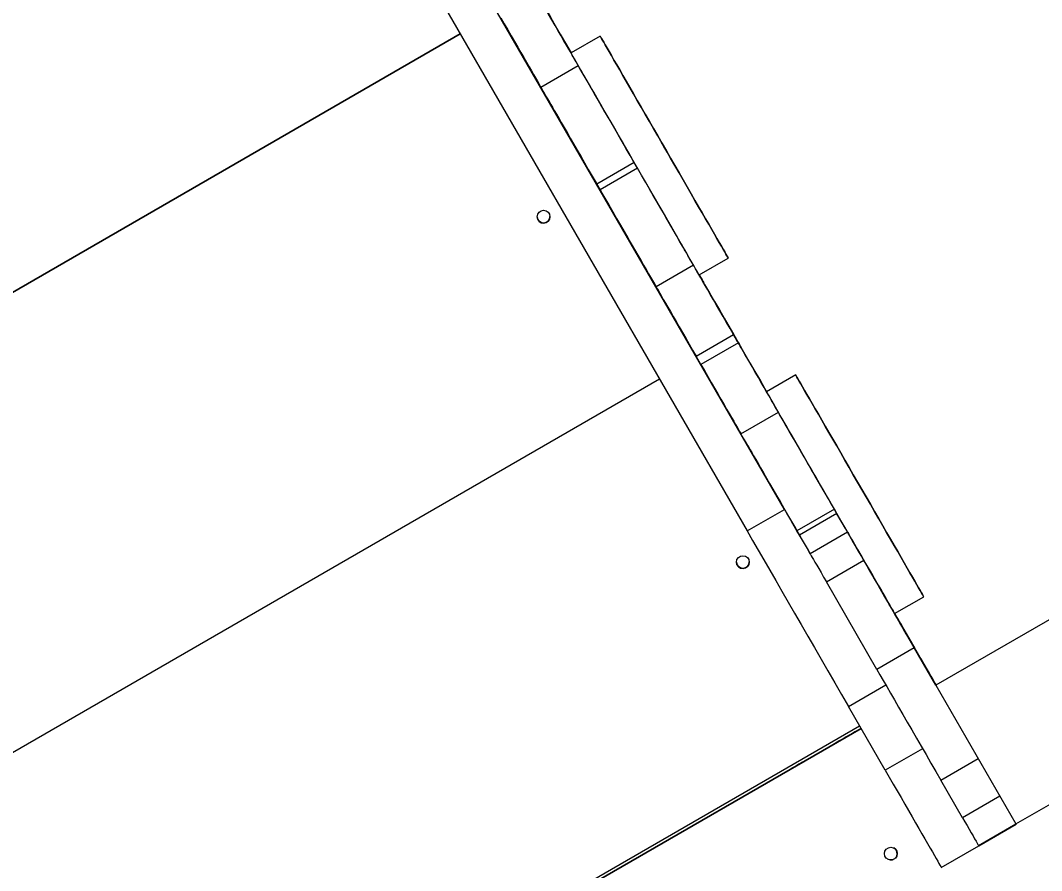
# Model space of a CAD drawing. Header units: millimetres. Extents: x -5909 to 4594, y -5663 to 3899.
# Drawn here: x -1449 to -811, y 1008 to 1539 of the extents above; entities that cross this region are included whole.
import ezdxf

# ---------------------------------------------------------------- set-up
doc = ezdxf.new("R2010")
doc.units = ezdxf.units.MM
for name, color, linetype in [('DIKOM_ОБЪЕКТ', 7, 'Continuous'), ('DIKOM_РАЗМЕР_ЗОНА', 7, 'Continuous'), ('DIKOM_РАЗМЕР_ОБЪЕКТА', 7, 'Continuous')]:
    doc.layers.add(name, color=color, linetype=linetype)
doc.styles.add('style1', font='arial.ttf', dxfattribs={"width": 0.8})
doc.dimstyles.new('1-50', dxfattribs={"dimtxt": 300, "dimasz": 200, "dimexe": 100, "dimexo": 0, "dimgap": 100, "dimtad": 1, "dimdec": 0, "dimtxsty": 'style1', "dimcen": 0, "dimclrd": 7, "dimclre": 7, "dimadec": 1, "dimazin": 2, "dimtfac": 1, "dimtdec": 0, "dimtmove": 0, "dimatfit": 3, "dimfxl": 0, "dimlwd": 25, "dimlwe": 18, "dimarcsym": 0})

# ---------------------------------------------------------------- blocks, each defined once
blk = doc.blocks.new('*D10')
at = {"layer": 'Defpoints', "color": 0, "transparency": 16777216}
for p in [(-1401.92, 2033.26), (-4629.06, -2092.05), (-1925.57, -2092.05)]:
    blk.add_point(p, dxfattribs=at)
at = {"layer": 'DIKOM_РАЗМЕР_ОБЪЕКТА', "color": 7, "lineweight": 18, "transparency": 16777216}
for p, q in [((-1401.92, 2033.26), (-4729.06, 2033.26)), ((-1925.57, -2092.05), (-4729.06, -2092.05))]:
    blk.add_line(p, q, dxfattribs=at)
at = {"layer": 'DIKOM_РАЗМЕР_ОБЪЕКТА', "color": 7, "lineweight": 25, "transparency": 16777216}
blk.add_line((-4629.06, 1833.26), (-4629.06, -1892.05), dxfattribs=at)
at = {"layer": 'DIKOM_РАЗМЕР_ОБЪЕКТА', "color": 7, "transparency": 16777216}
for points in [[(-4662.4, 1833.26), (-4595.73, 1833.26), (-4629.06, 2033.26)], [(-4662.4, -1892.05), (-4595.73, -1892.05), (-4629.06, -2092.05)]]:
    blk.add_solid(points, dxfattribs=at)
at = {"layer": 'DIKOM_РАЗМЕР_ОБЪЕКТА', "color": 0, "transparency": 16777216, "insert": (-4882.23, 327.77), "char_height": 300, "attachment_point": 5, "rotation": 90, "style": 'style1'}
blk.add_mtext('4100', dxfattribs=at)
blk = doc.blocks.new('*D11')
at = {"layer": 'Defpoints', "color": 0, "transparency": 16777216}
for p in [(-5459.01, 3899.28), (-1035.9, 3899.28), (-1992.54, -4208.09)]:
    blk.add_point(p, dxfattribs=at)
at = {"layer": 'DIKOM_РАЗМЕР_ЗОНА', "color": 7, "lineweight": 18, "transparency": 16777216}
for p, q in [((-1035.9, 3899.28), (-5559.01, 3899.28)), ((-1992.54, -4208.09), (-5559.01, -4208.09))]:
    blk.add_line(p, q, dxfattribs=at)
at = {"layer": 'DIKOM_РАЗМЕР_ЗОНА', "color": 7, "lineweight": 25, "transparency": 16777216}
blk.add_line((-5459.01, -4008.09), (-5459.01, 3699.28), dxfattribs=at)
at = {"layer": 'DIKOM_РАЗМЕР_ЗОНА', "color": 7, "transparency": 16777216}
for points in [[(-5492.34, 3699.28), (-5425.67, 3699.28), (-5459.01, 3899.28)], [(-5492.34, -4008.09), (-5425.67, -4008.09), (-5459.01, -4208.09)]]:
    blk.add_solid(points, dxfattribs=at)
at = {"layer": 'DIKOM_РАЗМЕР_ЗОНА', "color": 0, "transparency": 16777216, "insert": (-5712.18, 125.27), "char_height": 300, "attachment_point": 5, "rotation": 90, "style": 'style1'}
blk.add_mtext('8100', dxfattribs=at)

msp = doc.modelspace()

# ---------------------------------------------------------------- linework, layer by layer
at = {"layer": 'DIKOM_ОБЪЕКТ', "color": 7, "linetype": 'Continuous', "lineweight": 15}
for p, q in [((-971.58, 1233.77), (-1320.6, 1838.34)), ((-1343.98, 1824.84), (-994.96, 1220.27)), ((-1686.89, 1234.77), (-1174.21, 1530.76)), ((-1174.2, 1530.75), (-1686.88, 1234.76)), ((-1174.2, 1530.75), (-1686.88, 1234.76)), ((-1086.73, 1529.28), (-1104.92, 1518.78)), ((-1107.92, 1523.99), (-1107.92, 1523.99)), ((-1104.92, 1518.78), (-1104.92, 1518.79)), ((-1104.92, 1518.79), (-1104.92, 1518.79)), ((-1104.92, 1518.78), (-1104.92, 1518.79)), ((-1123.8, 1497.47), (-1100.42, 1510.97)), ((-1100.42, 1510.97), (-1100.42, 1510.97)), ((-1119.8, 1490.55), (-1119.8, 1490.54)), ((-1065.42, 1450.36), (-1088.8, 1436.86)), ((-1063.42, 1446.89), (-1065.42, 1450.36)), ((-1063.42, 1446.89), (-1086.8, 1433.39)), ((-1086.8, 1433.39), (-1088.8, 1436.86)), ((-1086.8, 1433.37), (-1083.8, 1428.18)), ((-1024.92, 1380.22), (-1006.73, 1390.72)), ((-1028.42, 1386.27), (-1051.8, 1372.77)), ((-1028.42, 1386.25), (-1051.8, 1372.75)), ((-1028.42, 1386.25), (-1028.42, 1386.27)), ((-1024.91, 1380.22), (-1024.57, 1379.63)), ((-1051.8, 1372.75), (-1051.8, 1372.77)), ((-1021.92, 1375.03), (-1021.92, 1375.03)), ((-1021.92, 1375.03), (-1021.92, 1375.03)), ((-1026.8, 1329.44), (-1003.42, 1342.94)), ((-1000.42, 1337.75), (-1003.42, 1342.94)), ((-1000.42, 1337.75), (-1023.8, 1324.25)), ((-1023.8, 1324.25), (-1026.8, 1329.44)), ((-1049.7, 1315.1), (-1562.38, 1019.1)), ((-1049.7, 1315.1), (-1562.38, 1019.11)), ((-964.62, 1317.76), (-982.81, 1307.26)), ((-983.42, 1308.33), (-983.42, 1308.33)), ((-998.8, 1280.95), (-975.42, 1294.45)), ((-975.42, 1294.45), (-975.42, 1294.45)), ((-995.3, 1274.89), (-995.3, 1274.89)), ((-994.96, 1220.27), (-971.58, 1233.77)), ((-940.42, 1233.83), (-963.8, 1220.33)), ((-938.92, 1231.24), (-962.3, 1217.74)), ((-938.92, 1231.24), (-940.42, 1233.83)), ((-962.3, 1217.74), (-963.8, 1220.33)), ((-932.15, 1219.48), (-955.53, 1205.98)), ((-962.3, 1217.72), (-959.3, 1212.53)), ((-945.44, 1188.5), (-922.06, 1202)), ((-890.51, 1147.35), (-922.06, 1202)), ((-913.89, 1133.85), (-945.44, 1188.5)), ((-902.81, 1168.7), (-884.62, 1179.2)), ((-790.41, 1174.08), (-877.01, 1124.08)), ((-790.4, 1173.95), (-877.01, 1123.95)), ((-903.92, 1170.6), (-903.92, 1170.61)), ((-903.92, 1170.61), (-903.92, 1170.61)), ((-903.92, 1170.6), (-903.92, 1170.6)), ((-902.81, 1168.7), (-901.42, 1166.3)), ((-900.42, 1164.57), (-902.81, 1168.7)), ((-901.42, 1166.31), (-902.8, 1168.7)), ((-902.8, 1168.7), (-891.92, 1149.86)), ((-900.42, 1164.57), (-902.8, 1168.7)), ((-901.42, 1166.31), (-901.42, 1166.31)), ((-900.42, 1164.57), (-900.42, 1164.57)), ((-897.42, 1159.38), (-897.42, 1159.38)), ((-897.42, 1159.38), (-897.42, 1159.38)), ((-877.01, 1123.99), (-890.92, 1148.09)), ((-890.92, 1148.09), (-877.01, 1123.99)), ((-890.92, 1148.09), (-890.92, 1148.09)), ((-890.51, 1147.35), (-913.89, 1133.85)), ((-931.7, 1110.69), (-908.32, 1124.19)), ((-877.01, 1123.95), (-877.01, 1124.08)), ((-877.01, 1124.01), (-877.01, 1124.01)), ((-877.01, 1124.01), (-877.01, 1124.01)), ((-877.01, 1123.95), (-827.01, 1037.34)), ((-908.69, 1070.84), (-931.7, 1110.69)), ((-1437.38, 802.6), (-924.71, 1098.59)), ((-923.79, 1097), (-1436.47, 801.01)), ((-1436.46, 801), (-923.79, 1097)), ((-1436.46, 801), (-923.79, 1096.99)), ((-885.31, 1084.34), (-908.69, 1070.84)), ((-827.01, 1037.34), (-740.4, 1087.34)), ((-873.98, 1064.72), (-850.6, 1078.21)), ((-860.39, 1041.17), (-873.98, 1064.72)), ((-837.01, 1054.67), (-860.39, 1041.17)), ((-850.39, 1023.86), (-827.01, 1037.35)), ((-850.3, 1023.74), (-826.92, 1037.24)), ((-826.92, 1037.24), (-826.99, 1037.35)), ((-826.98, 1037.36), (-826.92, 1037.25)), ((-826.92, 1037.25), (-826.92, 1037.24)), ((-873.69, 1010.22), (-850.3, 1023.72)), ((-850.3, 1023.72), (-850.38, 1023.86)), ((-850.38, 1023.86), (-850.3, 1023.74)), ((-850.3, 1023.74), (-850.3, 1023.72))]:
    msp.add_line(p, q, dxfattribs=at)
at = {"layer": 'DIKOM_ОБЪЕКТ', "color": 7, "linetype": 'Continuous', "lineweight": 15, "flags": 128}
for points in [[(-1149.57, 1596.15), (-1146.47, 1590.77), (-1143.38, 1585.42), (-1140.31, 1580.11), (-1137.28, 1574.86), (-1134.29, 1569.69), (-1131.37, 1564.62), (-1128.51, 1559.68), (-1125.74, 1554.87), (-1123.06, 1550.23), (-1120.48, 1545.76), (-1118.01, 1541.48), (-1115.66, 1537.42)], [(-1100.42, 1510.97), (-1100.52, 1511.14), (-1100.8, 1511.63), (-1101.27, 1512.45), (-1101.93, 1513.58), (-1102.76, 1515.03), (-1103.77, 1516.77), (-1104.94, 1518.8), (-1106.27, 1521.1), (-1107.74, 1523.65), (-1109.35, 1526.44), (-1111.08, 1529.43), (-1112.92, 1532.62), (-1114.86, 1535.97), (-1116.87, 1539.46), (-1118.95, 1543.06), (-1121.08, 1546.75), (-1123.24, 1550.5), (-1125.42, 1554.27)], [(-1148.8, 1540.77), (-1146.62, 1537), (-1144.46, 1533.25), (-1142.33, 1529.56), (-1140.25, 1525.96), (-1138.24, 1522.47), (-1136.3, 1519.12), (-1134.46, 1515.93), (-1132.73, 1512.94), (-1131.13, 1510.15), (-1129.65, 1507.6), (-1128.32, 1505.3), (-1127.15, 1503.27), (-1126.15, 1501.53), (-1125.31, 1500.08), (-1124.66, 1498.95), (-1124.18, 1498.13), (-1123.9, 1497.64), (-1123.8, 1497.47)], [(-1115.66, 1537.42), (-1111.66, 1530.48), (-1107.78, 1523.77), (-1104.91, 1518.79)], [(-1086.73, 1529.28), (-1086.65, 1529.13), (-1086.38, 1528.66), (-1085.93, 1527.89), (-1085.31, 1526.82), (-1084.52, 1525.45), (-1083.56, 1523.78), (-1082.44, 1521.84), (-1081.15, 1519.61), (-1079.71, 1517.12), (-1078.13, 1514.37), (-1076.4, 1511.38), (-1074.54, 1508.17), (-1072.56, 1504.73), (-1070.46, 1501.1), (-1068.26, 1497.28), (-1065.96, 1493.3), (-1063.57, 1489.17), (-1061.11, 1484.9), (-1058.59, 1480.53), (-1056.01, 1476.06), (-1053.39, 1471.53), (-1050.74, 1466.94), (-1048.07, 1462.32), (-1045.4, 1457.69), (-1042.73, 1453.07), (-1040.08, 1448.48), (-1037.46, 1443.94), (-1034.88, 1439.48), (-1032.36, 1435.1), (-1029.9, 1430.84), (-1027.51, 1426.71), (-1025.21, 1422.72), (-1023.01, 1418.91), (-1020.91, 1415.27), (-1018.93, 1411.84), (-1017.07, 1408.62), (-1015.34, 1405.63), (-1013.76, 1402.88), (-1012.32, 1400.39), (-1011.03, 1398.16), (-1009.91, 1396.22), (-1008.95, 1394.55), (-1008.16, 1393.18), (-1007.54, 1392.1), (-1007.09, 1391.33), (-1006.82, 1390.87), (-1006.73, 1390.72), (-1006.82, 1390.87), (-1007.09, 1391.33), (-1007.54, 1392.1), (-1008.16, 1393.18), (-1008.95, 1394.55), (-1009.91, 1396.21), (-1011.03, 1398.16), (-1012.32, 1400.38), (-1013.76, 1402.88), (-1015.34, 1405.62), (-1017.07, 1408.61), (-1018.93, 1411.83), (-1020.91, 1415.26), (-1023.01, 1418.9), (-1025.21, 1422.71), (-1027.51, 1426.7), (-1029.9, 1430.83), (-1032.36, 1435.09), (-1034.88, 1439.47), (-1037.46, 1443.93), (-1040.08, 1448.47), (-1042.73, 1453.06), (-1045.4, 1457.68), (-1048.07, 1462.31), (-1050.74, 1466.93), (-1053.39, 1471.52), (-1056.01, 1476.05), (-1058.59, 1480.52), (-1061.11, 1484.89), (-1063.57, 1489.16), (-1065.96, 1493.29), (-1068.26, 1497.27), (-1070.46, 1501.09), (-1072.56, 1504.72), (-1074.54, 1508.16), (-1076.4, 1511.38), (-1078.13, 1514.37), (-1079.71, 1517.11), (-1081.15, 1519.6), (-1082.44, 1521.83), (-1083.56, 1523.78), (-1084.52, 1525.44), (-1085.31, 1526.82), (-1085.93, 1527.89), (-1086.38, 1528.66), (-1086.65, 1529.12), (-1086.73, 1529.28)], [(-1104.92, 1518.78), (-1105.45, 1519.71), (-1106.14, 1520.91), (-1106.75, 1521.96), (-1107.25, 1522.82), (-1107.62, 1523.46), (-1107.84, 1523.86), (-1107.92, 1523.99)], [(-1107.92, 1523.99), (-1107.84, 1523.86), (-1107.62, 1523.46), (-1107.25, 1522.82), (-1106.75, 1521.96), (-1106.14, 1520.91), (-1105.45, 1519.71), (-1104.97, 1518.88)], [(-1024.92, 1380.22), (-1025.01, 1380.37), (-1025.28, 1380.83), (-1025.72, 1381.6), (-1026.34, 1382.68), (-1027.13, 1384.05), (-1028.1, 1385.71), (-1029.22, 1387.66), (-1030.51, 1389.88), (-1031.94, 1392.38), (-1033.53, 1395.12), (-1035.26, 1398.11), (-1037.11, 1401.33), (-1039.1, 1404.76), (-1041.19, 1408.4), (-1043.4, 1412.21), (-1045.7, 1416.2), (-1048.08, 1420.33), (-1050.54, 1424.59), (-1053.07, 1428.97), (-1055.65, 1433.43), (-1058.27, 1437.97), (-1060.92, 1442.56), (-1063.58, 1447.18), (-1066.26, 1451.81), (-1068.92, 1456.43), (-1071.57, 1461.02), (-1074.19, 1465.55), (-1076.77, 1470.02), (-1079.3, 1474.39), (-1081.76, 1478.66), (-1084.14, 1482.79), (-1086.44, 1486.77), (-1088.65, 1490.59), (-1090.75, 1494.22), (-1092.73, 1497.66), (-1094.59, 1500.88), (-1096.31, 1503.87), (-1097.9, 1506.61), (-1099.34, 1509.1), (-1100.62, 1511.33), (-1101.75, 1513.28), (-1102.71, 1514.94), (-1103.5, 1516.32), (-1104.12, 1517.39), (-1104.56, 1518.16), (-1104.83, 1518.62), (-1104.92, 1518.78)], [(-1065.42, 1450.36), (-1067.92, 1454.68), (-1070.4, 1458.98), (-1072.86, 1463.24), (-1075.28, 1467.44), (-1077.65, 1471.54), (-1079.96, 1475.54), (-1082.19, 1479.41), (-1084.34, 1483.13), (-1086.4, 1486.69), (-1088.34, 1490.05), (-1090.17, 1493.22), (-1091.87, 1496.17), (-1093.44, 1498.88), (-1094.86, 1501.35), (-1096.14, 1503.56), (-1097.26, 1505.5), (-1098.21, 1507.15), (-1099, 1508.52), (-1099.62, 1509.59), (-1100.06, 1510.36), (-1100.33, 1510.82), (-1100.42, 1510.97)], [(-1088.8, 1436.86), (-1091.3, 1441.18), (-1093.78, 1445.48), (-1096.24, 1449.74), (-1098.66, 1453.94), (-1101.03, 1458.04), (-1103.34, 1462.04), (-1105.58, 1465.91), (-1107.73, 1469.63), (-1109.78, 1473.19), (-1111.72, 1476.55), (-1113.55, 1479.72), (-1115.25, 1482.67), (-1116.82, 1485.39), (-1118.25, 1487.85), (-1119.52, 1490.06), (-1120.64, 1492), (-1121.6, 1493.65), (-1122.39, 1495.02), (-1123, 1496.09), (-1123.45, 1496.86), (-1123.71, 1497.32), (-1123.8, 1497.47)], [(-1119.8, 1490.54), (-1119.71, 1490.37), (-1119.43, 1489.9), (-1118.98, 1489.1), (-1118.34, 1487.99), (-1117.52, 1486.58), (-1116.54, 1484.87), (-1115.38, 1482.87), (-1114.07, 1480.6), (-1112.6, 1478.06), (-1110.99, 1475.27), (-1109.25, 1472.25), (-1107.38, 1469.01), (-1105.39, 1465.57), (-1103.3, 1461.95), (-1101.12, 1458.17), (-1098.86, 1454.25), (-1096.53, 1450.22), (-1094.15, 1446.09), (-1091.72, 1441.89), (-1089.27, 1437.64), (-1086.8, 1433.37)], [(-1048.73, 1463.46), (-1048.65, 1463.31), (-1048.39, 1462.86), (-1047.98, 1462.16), (-1047.47, 1461.26), (-1046.88, 1460.26), (-1046.29, 1459.23), (-1045.73, 1458.27), (-1045.27, 1457.46), (-1044.93, 1456.88), (-1044.76, 1456.57), (-1044.76, 1456.57), (-1044.93, 1456.88), (-1045.27, 1457.46), (-1045.73, 1458.27), (-1046.29, 1459.23), (-1046.88, 1460.26), (-1047.47, 1461.26), (-1047.98, 1462.16), (-1048.39, 1462.86), (-1048.65, 1463.31), (-1048.73, 1463.46)], [(-1028.42, 1386.27), (-1028.51, 1386.42), (-1028.78, 1386.88), (-1029.22, 1387.65), (-1029.84, 1388.72), (-1030.63, 1390.09), (-1031.58, 1391.75), (-1032.7, 1393.68), (-1033.98, 1395.89), (-1035.4, 1398.36), (-1036.97, 1401.08), (-1038.67, 1404.03), (-1040.5, 1407.19), (-1042.45, 1410.56), (-1044.5, 1414.12), (-1046.65, 1417.84), (-1048.88, 1421.71), (-1051.19, 1425.71), (-1053.56, 1429.81), (-1055.98, 1434.01), (-1058.44, 1438.27), (-1060.92, 1442.57), (-1063.42, 1446.89)], [(-1051.8, 1372.77), (-1051.89, 1372.92), (-1052.16, 1373.38), (-1052.6, 1374.15), (-1053.22, 1375.22), (-1054.01, 1376.59), (-1054.97, 1378.25), (-1056.08, 1380.18), (-1057.36, 1382.39), (-1058.78, 1384.86), (-1060.35, 1387.58), (-1062.05, 1390.53), (-1063.88, 1393.69), (-1065.83, 1397.06), (-1067.88, 1400.62), (-1070.03, 1404.34), (-1072.26, 1408.21), (-1074.57, 1412.21), (-1076.94, 1416.31), (-1079.36, 1420.51), (-1081.82, 1424.77), (-1084.31, 1429.07), (-1086.8, 1433.39)], [(-1083.8, 1428.18), (-1081.34, 1423.91), (-1078.88, 1419.66), (-1076.46, 1415.46), (-1074.08, 1411.33), (-1071.75, 1407.29), (-1069.49, 1403.38), (-1067.3, 1399.6), (-1065.21, 1395.98), (-1063.23, 1392.54), (-1061.36, 1389.3), (-1059.61, 1386.28), (-1058, 1383.49), (-1056.54, 1380.95), (-1055.22, 1378.68), (-1054.07, 1376.68), (-1053.08, 1374.97), (-1052.27, 1373.56), (-1051.8, 1372.75)], [(-1003.42, 1342.94), (-1005.6, 1346.72), (-1007.76, 1350.46), (-1009.89, 1354.15), (-1011.97, 1357.75), (-1013.99, 1361.24), (-1015.92, 1364.6), (-1017.76, 1367.78), (-1019.49, 1370.78), (-1021.1, 1373.56), (-1022.57, 1376.12), (-1023.9, 1378.42), (-1025.07, 1380.45), (-1026.08, 1382.19), (-1026.91, 1383.64), (-1027.57, 1384.77), (-1028.04, 1385.59), (-1028.33, 1386.08), (-1028.42, 1386.25)], [(-1021.92, 1375.03), (-1022, 1375.17), (-1022.23, 1375.56), (-1022.6, 1376.2), (-1023.09, 1377.06), (-1023.7, 1378.11), (-1024.39, 1379.31), (-1024.92, 1380.22)], [(-1024.9, 1380.2), (-1024.39, 1379.31), (-1023.7, 1378.11), (-1023.09, 1377.06), (-1022.6, 1376.2), (-1022.23, 1375.56), (-1022, 1375.17), (-1021.92, 1375.03)], [(-1024.57, 1379.63), (-1021.47, 1374.25), (-1018.38, 1368.9), (-1015.31, 1363.59), (-1012.28, 1358.34), (-1009.29, 1353.17), (-1006.37, 1348.1), (-1003.51, 1343.15), (-1000.74, 1338.35), (-998.06, 1333.7), (-995.48, 1329.24), (-993.01, 1324.96), (-990.66, 1320.9)], [(-1051.8, 1372.75), (-1051.71, 1372.58), (-1051.42, 1372.09), (-1050.95, 1371.27), (-1050.3, 1370.14), (-1049.46, 1368.69), (-1048.45, 1366.95), (-1047.28, 1364.92), (-1045.95, 1362.62), (-1044.48, 1360.06), (-1042.87, 1357.28), (-1041.14, 1354.28), (-1039.3, 1351.1), (-1037.37, 1347.74), (-1035.35, 1344.25), (-1033.27, 1340.65), (-1031.14, 1336.96), (-1028.98, 1333.22), (-1026.8, 1329.44)], [(-1003.92, 1343.81), (-1003.83, 1343.66), (-1003.57, 1343.21), (-1003.17, 1342.51), (-1002.65, 1341.61), (-1002.07, 1340.61), (-1001.48, 1339.58), (-1000.92, 1338.62), (-1000.45, 1337.81), (-1000.12, 1337.23), (-999.94, 1336.92), (-999.94, 1336.92), (-1000.12, 1337.23), (-1000.45, 1337.81), (-1000.92, 1338.62), (-1001.48, 1339.58), (-1002.07, 1340.61), (-1002.65, 1341.62), (-1003.17, 1342.51), (-1003.57, 1343.21), (-1003.83, 1343.66), (-1003.92, 1343.81)], [(-1001.65, 1339.89), (-1001.56, 1339.74), (-1001.31, 1339.29), (-1000.9, 1338.59), (-1000.38, 1337.69), (-999.8, 1336.69), (-999.21, 1335.66), (-998.65, 1334.7), (-998.19, 1333.89), (-997.85, 1333.31), (-997.68, 1333), (-997.68, 1333), (-997.85, 1333.31), (-998.19, 1333.89), (-998.65, 1334.7), (-999.21, 1335.66), (-999.8, 1336.69), (-1000.38, 1337.7), (-1000.9, 1338.59), (-1001.31, 1339.29), (-1001.56, 1339.74), (-1001.65, 1339.89)], [(-975.42, 1294.45), (-975.52, 1294.62), (-975.8, 1295.11), (-976.27, 1295.93), (-976.93, 1297.06), (-977.76, 1298.51), (-978.77, 1300.25), (-979.94, 1302.28), (-981.27, 1304.58), (-982.74, 1307.13), (-984.35, 1309.92), (-986.08, 1312.91), (-987.92, 1316.1), (-989.86, 1319.45), (-991.87, 1322.94), (-993.95, 1326.54), (-996.08, 1330.23), (-998.24, 1333.97), (-1000.42, 1337.75)], [(-1023.8, 1324.25), (-1021.62, 1320.47), (-1019.46, 1316.73), (-1017.33, 1313.04), (-1015.25, 1309.44), (-1013.24, 1305.95), (-1011.3, 1302.6), (-1009.46, 1299.41), (-1007.73, 1296.42), (-1006.13, 1293.63), (-1004.65, 1291.08), (-1003.32, 1288.78), (-1002.15, 1286.75), (-1001.15, 1285.01), (-1000.31, 1283.56), (-999.66, 1282.43), (-999.18, 1281.61), (-998.9, 1281.12), (-998.8, 1280.95)], [(-990.66, 1320.9), (-986.66, 1313.96), (-982.8, 1307.27)], [(-964.62, 1317.76), (-964.53, 1317.61), (-964.27, 1317.15), (-963.82, 1316.38), (-963.2, 1315.3), (-962.41, 1313.93), (-961.45, 1312.27), (-960.32, 1310.32), (-959.04, 1308.09), (-957.6, 1305.6), (-956.02, 1302.86), (-954.29, 1299.87), (-952.43, 1296.65), (-950.45, 1293.22), (-948.35, 1289.58), (-946.15, 1285.77), (-943.85, 1281.78), (-941.46, 1277.65), (-939, 1273.39), (-936.48, 1269.01), (-933.9, 1264.55), (-931.28, 1260.01), (-928.63, 1255.42), (-925.96, 1250.8), (-923.29, 1246.17), (-920.62, 1241.55), (-917.97, 1236.96), (-915.35, 1232.43), (-912.77, 1227.96), (-910.25, 1223.59), (-907.79, 1219.32), (-905.4, 1215.19), (-903.1, 1211.21), (-900.9, 1207.39), (-898.8, 1203.76), (-896.82, 1200.32), (-894.96, 1197.1), (-893.23, 1194.11), (-891.65, 1191.37), (-890.21, 1188.87), (-888.92, 1186.65), (-887.8, 1184.7), (-886.84, 1183.03), (-886.05, 1181.66), (-885.43, 1180.59), (-884.98, 1179.82), (-884.71, 1179.35), (-884.62, 1179.2), (-884.71, 1179.35), (-884.98, 1179.82), (-885.43, 1180.59), (-886.05, 1181.66), (-886.84, 1183.03), (-887.8, 1184.69), (-888.92, 1186.64), (-890.21, 1188.87), (-891.65, 1191.36), (-893.23, 1194.11), (-894.96, 1197.09), (-896.82, 1200.31), (-898.8, 1203.75), (-900.9, 1207.38), (-903.1, 1211.2), (-905.4, 1215.18), (-907.79, 1219.31), (-910.25, 1223.58), (-912.77, 1227.95), (-915.35, 1232.41), (-917.97, 1236.95), (-920.62, 1241.54), (-923.29, 1246.16), (-925.96, 1250.79), (-928.63, 1255.41), (-931.28, 1260), (-933.9, 1264.54), (-936.47, 1269), (-939, 1273.38), (-941.46, 1277.64), (-943.85, 1281.77), (-946.15, 1285.76), (-948.35, 1289.57), (-950.45, 1293.21), (-952.43, 1296.64), (-954.29, 1299.86), (-956.02, 1302.85), (-957.6, 1305.6), (-959.04, 1308.09), (-960.32, 1310.31), (-961.45, 1312.26), (-962.41, 1313.93), (-963.2, 1315.3), (-963.82, 1316.37), (-964.27, 1317.14), (-964.53, 1317.61), (-964.62, 1317.76)], [(-982.8, 1307.27), (-983.12, 1307.81), (-983.34, 1308.2), (-983.42, 1308.33)], [(-983.42, 1308.33), (-983.34, 1308.2), (-983.12, 1307.81), (-982.81, 1307.27)], [(-902.81, 1168.7), (-902.9, 1168.85), (-903.17, 1169.32), (-903.61, 1170.09), (-904.23, 1171.16), (-905.02, 1172.53), (-905.98, 1174.19), (-907.11, 1176.14), (-908.39, 1178.37), (-909.83, 1180.86), (-911.42, 1183.61), (-913.14, 1186.59), (-915, 1189.81), (-916.99, 1193.25), (-919.08, 1196.88), (-921.29, 1200.7), (-923.59, 1204.68), (-925.97, 1208.81), (-928.43, 1213.08), (-930.96, 1217.45), (-933.54, 1221.91), (-936.16, 1226.45), (-938.81, 1231.04), (-941.47, 1235.66), (-944.15, 1240.29), (-946.81, 1244.91), (-949.46, 1249.5), (-952.08, 1254.04), (-954.66, 1258.5), (-957.19, 1262.88), (-959.65, 1267.14), (-962.03, 1271.27), (-964.33, 1275.26), (-966.54, 1279.07), (-968.64, 1282.71), (-970.62, 1286.14), (-972.48, 1289.36), (-974.2, 1292.35), (-975.79, 1295.1), (-977.23, 1297.59), (-978.51, 1299.81), (-979.64, 1301.76), (-980.6, 1303.43), (-981.39, 1304.8), (-982.01, 1305.87), (-982.45, 1306.64), (-982.72, 1307.11), (-982.81, 1307.26)], [(-940.42, 1233.83), (-942.92, 1238.16), (-945.4, 1242.46), (-947.86, 1246.72), (-950.28, 1250.91), (-952.65, 1255.02), (-954.96, 1259.02), (-957.19, 1262.89), (-959.34, 1266.61), (-961.4, 1270.16), (-963.34, 1273.53), (-965.17, 1276.7), (-966.87, 1279.65), (-968.44, 1282.36), (-969.86, 1284.83), (-971.14, 1287.04), (-972.26, 1288.98), (-973.21, 1290.63), (-974, 1292), (-974.62, 1293.07), (-975.06, 1293.84), (-975.33, 1294.3), (-975.42, 1294.45)], [(-963.8, 1220.33), (-966.3, 1224.66), (-968.78, 1228.96), (-971.24, 1233.22), (-973.66, 1237.41), (-976.03, 1241.52), (-978.34, 1245.52), (-980.58, 1249.39), (-982.73, 1253.11), (-984.78, 1256.66), (-986.72, 1260.03), (-988.55, 1263.2), (-990.25, 1266.15), (-991.82, 1268.86), (-993.25, 1271.33), (-994.52, 1273.54), (-995.64, 1275.48), (-996.6, 1277.13), (-997.39, 1278.5), (-998, 1279.57), (-998.45, 1280.34), (-998.71, 1280.8), (-998.8, 1280.95)], [(-995.3, 1274.89), (-995.21, 1274.73), (-994.93, 1274.25), (-994.48, 1273.45), (-993.84, 1272.34), (-993.02, 1270.93), (-992.04, 1269.22), (-990.88, 1267.23), (-989.57, 1264.95), (-988.1, 1262.41), (-986.49, 1259.62), (-984.75, 1256.6), (-982.88, 1253.36), (-980.89, 1249.92), (-978.8, 1246.3), (-976.62, 1242.52), (-974.36, 1238.61), (-972.03, 1234.57), (-969.65, 1230.44), (-967.22, 1226.24), (-964.77, 1221.99), (-962.3, 1217.72)], [(-926.62, 1251.95), (-926.54, 1251.79), (-926.28, 1251.34), (-925.87, 1250.64), (-925.35, 1249.75), (-924.77, 1248.74), (-924.18, 1247.71), (-923.62, 1246.75), (-923.16, 1245.94), (-922.82, 1245.36), (-922.65, 1245.06), (-922.65, 1245.06), (-922.82, 1245.36), (-923.16, 1245.94), (-923.62, 1246.75), (-924.18, 1247.71), (-924.77, 1248.74), (-925.35, 1249.75), (-925.87, 1250.64), (-926.28, 1251.34), (-926.54, 1251.79), (-926.62, 1251.95)], [(-903.92, 1170.61), (-904.01, 1170.76), (-904.28, 1171.23), (-904.72, 1172), (-905.34, 1173.07), (-906.13, 1174.43), (-907.08, 1176.09), (-908.2, 1178.03), (-909.48, 1180.24), (-910.9, 1182.7), (-912.47, 1185.42), (-914.17, 1188.37), (-916, 1191.54), (-917.95, 1194.91), (-920, 1198.46), (-922.15, 1202.18), (-924.38, 1206.05), (-926.69, 1210.05), (-929.06, 1214.16), (-931.48, 1218.35), (-933.94, 1222.61), (-936.42, 1226.91), (-938.92, 1231.24)], [(-994.96, 1220.27), (-991.59, 1214.43), (-988.1, 1208.4), (-984.52, 1202.19), (-980.84, 1195.81), (-977.06, 1189.27), (-973.21, 1182.6), (-969.28, 1175.79), (-965.28, 1168.86), (-961.22, 1161.82), (-957.1, 1154.69), (-952.94, 1147.48), (-948.74, 1140.21), (-944.5, 1132.88), (-940.25, 1125.5), (-935.98, 1118.11), (-931.7, 1110.69)], [(-922.06, 1202), (-923.8, 1205.02), (-925.39, 1207.77), (-926.82, 1210.25), (-928.09, 1212.45), (-929.19, 1214.36), (-930.13, 1215.98), (-930.89, 1217.29), (-931.47, 1218.31), (-931.88, 1219.01), (-932.1, 1219.4), (-932.14, 1219.47), (-932.01, 1219.23), (-931.69, 1218.68), (-931.19, 1217.82), (-930.51, 1216.65), (-929.66, 1215.18), (-928.64, 1213.41)], [(-955.52, 1205.99), (-957.32, 1209.11), (-959.81, 1213.41), (-962.3, 1217.74)], [(-959.3, 1212.53), (-956.84, 1208.26), (-955.53, 1205.98)], [(-928.64, 1213.41), (-925.91, 1208.67), (-923.34, 1204.23), (-920.94, 1200.07), (-918.71, 1196.21), (-916.65, 1192.65), (-914.76, 1189.38), (-913.05, 1186.41), (-911.51, 1183.74), (-910.15, 1181.38), (-908.96, 1179.32), (-907.94, 1177.57), (-907.1, 1176.12)], [(-955.53, 1205.98), (-955.48, 1205.9), (-955.26, 1205.51), (-954.85, 1204.81), (-954.27, 1203.79), (-953.51, 1202.48), (-952.58, 1200.86), (-951.47, 1198.95), (-950.2, 1196.75), (-948.77, 1194.27), (-947.18, 1191.52), (-945.44, 1188.5)], [(-911.84, 1184.31), (-911.76, 1184.16), (-911.5, 1183.71), (-911.09, 1183.01), (-910.58, 1182.11), (-909.99, 1181.11), (-909.4, 1180.08), (-908.84, 1179.12), (-908.38, 1178.31), (-908.04, 1177.73), (-907.87, 1177.42), (-907.87, 1177.42), (-908.04, 1177.73), (-908.38, 1178.31), (-908.84, 1179.12), (-909.4, 1180.08), (-909.99, 1181.11), (-910.58, 1182.12), (-911.09, 1183.01), (-911.5, 1183.71), (-911.76, 1184.16), (-911.84, 1184.31)], [(-907.1, 1176.12), (-906.93, 1175.81), (-906.58, 1175.2), (-906.07, 1174.33), (-905.43, 1173.22), (-904.67, 1171.9), (-903.82, 1170.43), (-902.91, 1168.85), (-901.97, 1167.23), (-901.04, 1165.62), (-900.15, 1164.07), (-899.33, 1162.65)], [(-890.92, 1148.09), (-892.49, 1150.8), (-894.03, 1153.47), (-895.53, 1156.07), (-896.96, 1158.55), (-898.31, 1160.88), (-899.54, 1163.02), (-900.65, 1164.94), (-901.62, 1166.62), (-902.43, 1168.02), (-903.08, 1169.14), (-903.54, 1169.95), (-903.83, 1170.44), (-903.92, 1170.6)], [(-897.42, 1159.38), (-897.5, 1159.51), (-897.73, 1159.91), (-898.1, 1160.55), (-898.59, 1161.41), (-899.2, 1162.46), (-899.89, 1163.66), (-900.64, 1164.96), (-901.42, 1166.31)], [(-901.42, 1166.3), (-900.64, 1164.95), (-899.89, 1163.65), (-899.2, 1162.46), (-898.59, 1161.41), (-898.1, 1160.54), (-897.73, 1159.9), (-897.5, 1159.51), (-897.42, 1159.38)], [(-899.33, 1162.65), (-898.38, 1161.01), (-897.39, 1159.3), (-896.37, 1157.52), (-895.32, 1155.7), (-894.24, 1153.83), (-893.14, 1151.94), (-892.03, 1150.02), (-890.92, 1148.09)], [(-893.5, 1152.55), (-893.41, 1152.4), (-893.15, 1151.95), (-892.75, 1151.25), (-892.23, 1150.35), (-891.65, 1149.35), (-891.06, 1148.32), (-890.5, 1147.35), (-890.04, 1146.55), (-889.7, 1145.97), (-889.52, 1145.66), (-889.52, 1145.66), (-889.7, 1145.97), (-890.04, 1146.55), (-890.5, 1147.36), (-891.06, 1148.32), (-891.65, 1149.35), (-892.23, 1150.35), (-892.75, 1151.25), (-893.15, 1151.95), (-893.41, 1152.4), (-893.5, 1152.55)], [(-891.92, 1149.86), (-890.24, 1146.95), (-888.58, 1144.08), (-886.97, 1141.28), (-885.41, 1138.59), (-883.94, 1136.04), (-882.57, 1133.66), (-881.31, 1131.49), (-880.19, 1129.55), (-879.22, 1127.86), (-878.41, 1126.45), (-877.76, 1125.34), (-877.3, 1124.53), (-877.02, 1124.04), (-877.01, 1124.03)], [(-877.01, 1123.96), (-879.5, 1128.27), (-881.95, 1132.53), (-884.29, 1136.58), (-886.5, 1140.41), (-888.58, 1144), (-890.51, 1147.35)], [(-887.77, 1142.63), (-887.68, 1142.47), (-887.42, 1142.03), (-887.01, 1141.32), (-886.5, 1140.43), (-885.92, 1139.42), (-885.32, 1138.39), (-884.77, 1137.43), (-884.3, 1136.62), (-883.97, 1136.04), (-883.79, 1135.74), (-883.79, 1135.74), (-883.97, 1136.04), (-884.3, 1136.63), (-884.77, 1137.43), (-885.32, 1138.39), (-885.92, 1139.42), (-886.5, 1140.43), (-887.01, 1141.32), (-887.42, 1142.03), (-887.68, 1142.47), (-887.77, 1142.63)], [(-913.89, 1133.85), (-911.96, 1130.5), (-909.89, 1126.91), (-907.68, 1123.08), (-905.34, 1119.03), (-902.88, 1114.77), (-900.31, 1110.32), (-897.64, 1105.7), (-894.89, 1100.93), (-892.05, 1096.01), (-889.14, 1090.98), (-886.18, 1085.85), (-883.17, 1080.64), (-880.13, 1075.36), (-877.06, 1070.05), (-873.98, 1064.72)], [(-941.09, 1087.01), (-940.93, 1087.1), (-940.45, 1087.38), (-939.68, 1087.83), (-938.65, 1088.42), (-937.41, 1089.14), (-936.02, 1089.94), (-934.54, 1090.79), (-933.04, 1091.66), (-931.6, 1092.49), (-930.28, 1093.26), (-929.13, 1093.91), (-928.23, 1094.44), (-927.6, 1094.8), (-927.28, 1094.99), (-927.28, 1094.99), (-927.6, 1094.8), (-928.23, 1094.44), (-929.13, 1093.91), (-930.28, 1093.25), (-931.6, 1092.49), (-933.04, 1091.66), (-934.54, 1090.79), (-936.02, 1089.94), (-937.41, 1089.14), (-938.65, 1088.42), (-939.68, 1087.83), (-940.45, 1087.38), (-940.93, 1087.1), (-941.09, 1087.01)], [(-968.81, 1071.01), (-968.64, 1071.1), (-968.16, 1071.38), (-967.4, 1071.82), (-966.39, 1072.4), (-965.21, 1073.08), (-963.94, 1073.82), (-962.64, 1074.57), (-961.4, 1075.29), (-960.3, 1075.92), (-959.41, 1076.43), (-958.78, 1076.8), (-958.45, 1076.98), (-958.45, 1076.98), (-958.78, 1076.8), (-959.41, 1076.43), (-960.3, 1075.92), (-961.4, 1075.28), (-962.64, 1074.57), (-963.94, 1073.82), (-965.21, 1073.08), (-966.39, 1072.4), (-967.4, 1071.82), (-968.16, 1071.38), (-968.64, 1071.1), (-968.81, 1071.01)], [(-908.69, 1070.84), (-906.19, 1066.51), (-903.7, 1062.21), (-901.25, 1057.95), (-898.82, 1053.76), (-896.45, 1049.65), (-894.15, 1045.66), (-891.91, 1041.79), (-889.76, 1038.06), (-887.71, 1034.51), (-885.77, 1031.14), (-883.94, 1027.97), (-882.23, 1025.03), (-880.67, 1022.31), (-879.24, 1019.84), (-877.97, 1017.63), (-876.85, 1015.7), (-875.89, 1014.04), (-875.1, 1012.68), (-874.49, 1011.61), (-874.04, 1010.84), (-873.77, 1010.38), (-873.69, 1010.22)], [(-860.39, 1041.17), (-858.97, 1038.71), (-857.57, 1036.3), (-856.23, 1033.98), (-854.98, 1031.81), (-853.84, 1029.83), (-852.83, 1028.09), (-851.98, 1026.6), (-851.29, 1025.42), (-850.79, 1024.56), (-850.49, 1024.03), (-850.39, 1023.86)]]:
    msp.add_lwpolyline(points, dxfattribs=at)
at = {"layer": 'DIKOM_ОБЪЕКТ', "color": 7, "linetype": 'Continuous', "lineweight": 15}
for centre in [(-1122.08, 1416.51), (-997.58, 1200.85), (-905.18, 1018.83)]:
    msp.add_circle(centre, 4, dxfattribs=at)
for centre, start, end in [((-1122.08, 1416.51), 181.18119, 1.18119), ((-997.58, 1200.86), 181.18119, 1.18119), ((-905.18, 1018.83), 241.18119, 61.18119)]:
    msp.add_arc(centre, 4, start, end, dxfattribs=at)

# ---------------------------------------------------------------- dimensions: what is measured, and where the dimension line sits
at = {"layer": 'DIKOM_РАЗМЕР_ЗОНА'}
dim = msp.add_linear_dim(base=(-5459.01, 3899.28), p1=(-1992.54, -4208.09), p2=(-1035.9, 3899.28), angle=90, text='8100', dimstyle='1-50', dxfattribs=at)
dim.commit()
dim.dimension.update_dxf_attribs({"geometry": '*D11', "text_midpoint": (-5459.01, 125.27), "dimtype": 160})
at = {"layer": 'DIKOM_РАЗМЕР_ОБЪЕКТА'}
dim = msp.add_linear_dim(base=(-4629.06, -2092.05), p1=(-1401.92, 2033.26), p2=(-1925.57, -2092.05), angle=90, text='4100', dimstyle='1-50', dxfattribs=at)
dim.commit()
dim.dimension.update_dxf_attribs({"geometry": '*D10', "text_midpoint": (-4629.06, 327.77), "dimtype": 160})

doc.saveas('drawing.dxf')
